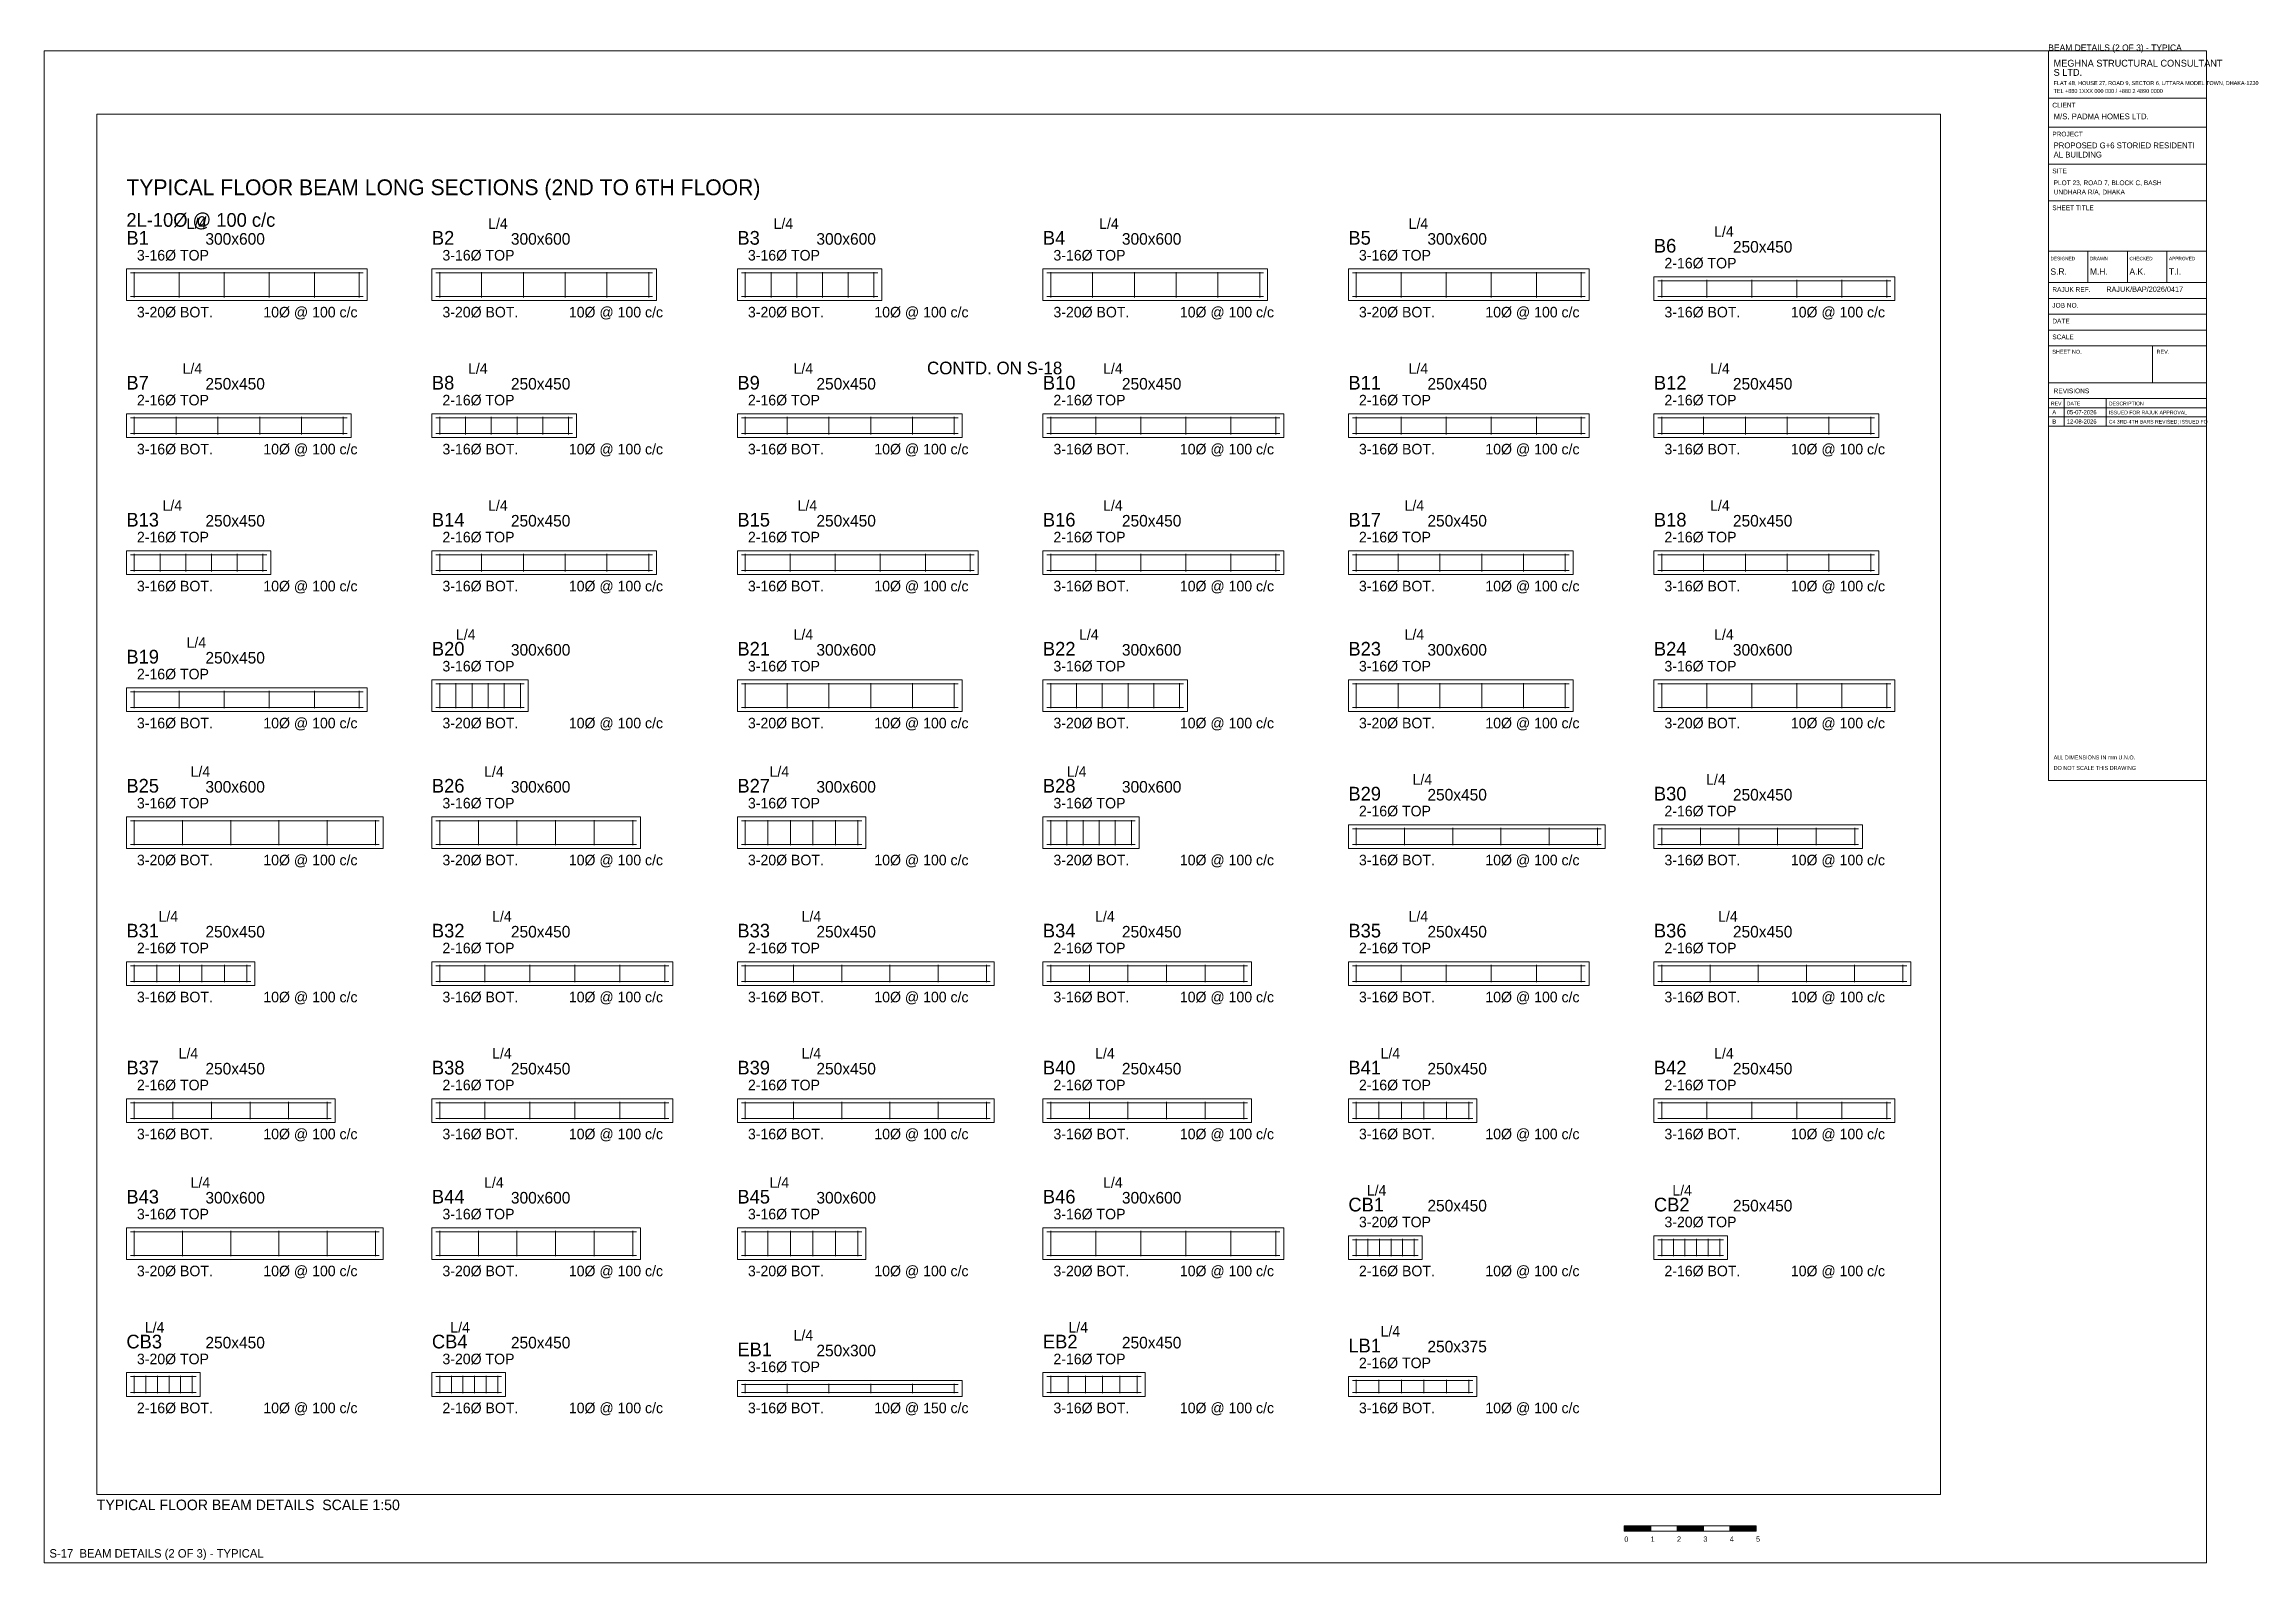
# Paper-space layout 'S-17 BEAM DETAILS (2 OF 3) - TYPICAL' of a CAD drawing. Extents: x 10 to 848, y 10 to 587.
# The model-space entities are those that its viewports show. They can reach past a viewport. Long polylines and large blocks are cut down to what shows.
import ezdxf

# ---------------------------------------------------------------- set-up
doc = ezdxf.new("R2010")
doc.units = 0
for name, color, linetype, lineweight, plot in [('Beam Line', 4, 'Continuous', 0, False), ('Rod-1', 6, 'Continuous', 0, False), ('Rod-2', 2, 'Continuous', 0, False), ('Rod-Stirrup', 3, 'Continuous', 0, False), ('Sheet', 7, 'Continuous', 0, False), ('Text-1', 7, 'Continuous', 0, False), ('Text-2', 7, 'Continuous', 0, False), ('TITLE', 7, 'Continuous', 0, False)]:
    doc.layers.add(name, color=color, linetype=linetype, lineweight=lineweight, plot=plot)

# ---------------------------------------------------------------- blocks, each defined once
blk = doc.blocks.new('TITLE_BLOCK')
at = {"layer": 'TITLE'}
for p, q in [((0, -18), (60, -18)), ((0, -29), (60, -29)), ((0, -43), (60, -43)), ((0, -57), (60, -57)), ((0, -76), (60, -76)), ((0, -76), (0, -88)), ((15, -76), (15, -88)), ((30, -76), (30, -88)), ((45, -76), (45, -88)), ((0, -88), (60, -88)), ((0, -94), (60, -94)), ((0, -100), (60, -100)), ((0, -106), (60, -106)), ((0, -112), (60, -112)), ((39.6, -112), (39.6, -126)), ((0, -126), (60, -126)), ((0, -132), (60, -132)), ((0, -132), (60, -132)), ((6, -132), (6, -142.5)), ((22, -132), (22, -142.5)), ((0, -135.5), (60, -135.5)), ((0, -139), (60, -139)), ((0, -142.5), (60, -142.5))]:
    blk.add_line(p, q, dxfattribs=at)
blk.add_lwpolyline([(0, -277), (60, -277), (60, 0), (0, 0)], close=True, dxfattribs=at)
at = {"layer": 'Text-1'}
for tag, height in [('JOBNO', 2), ('SCALE', 2), ('SHEETTITLE', 2.4), ('SHEETTITLE2', 2.4), ('DATE', 2), ('SHEETNO', 4.5), ('REV', 4.5)]:
    blk.add_attdef(tag, (0, 0), '', height=height, dxfattribs=at)
at = {"layer": 'TITLE'}
for s, height, p in [('S LTD.', 2.6, (2, -9.5)), ('MEGHNA STRUCTURAL CONSULTANT', 2.6, (2, -6)), ('TEL +880 1XXX 000 000 / +880 2 4890 0000', 1.5, (2, -16)), ('FLAT 4B, HOUSE 27, ROAD 9, SECTOR 6, UTTARA MODEL TOWN, DHAKA-1230', 1.5, (2, -13)), ('CLIENT', 1.8, (1.5, -21.5)), ('M/S. PADMA HOMES LTD.', 2.2, (2, -26)), ('PROJECT', 1.8, (1.5, -32.5)), ('AL BUILDING', 2.2, (2, -40.5)), ('PROPOSED G+6 STORIED RESIDENTI', 2.2, (2, -37)), ('SITE', 1.8, (1.5, -46.5)), ('PLOT 23, ROAD 7, BLOCK C, BASH', 1.8, (2, -51)), ('SHEET TITLE', 1.8, (1.5, -60.5)), ('UNDHARA R/A, DHAKA', 1.8, (2, -54.5)), ('DESIGNED', 1.3, (0.8, -79.5)), ('S.R.', 2.4, (0.8, -85)), ('DRAWN', 1.3, (15.8, -79.5)), ('M.H.', 2.4, (15.8, -85)), ('A.K.', 2.4, (30.8, -85)), ('CHECKED', 1.3, (30.8, -79.5)), ('APPROVED', 1.3, (45.8, -79.5)), ('T.I.', 2.4, (45.8, -85)), ('RAJUK REF.', 1.8, (1.5, -91.5)), ('RAJUK/BAP/2026/0417', 2, (22, -91.5)), ('JOB NO.', 1.8, (1.5, -97.5)), ('SCALE', 1.8, (1.5, -109.5)), ('DATE', 1.8, (1.5, -103.5)), ('SHEET NO.', 1.5, (1.5, -115)), ('REV.', 1.5, (41.1, -115)), ('REV', 1.4, (1, -134.6)), ('REVISIONS', 1.8, (2, -130)), ('DATE', 1.4, (7, -134.6)), ('DESCRIPTION', 1.4, (23, -134.6)), ('ALL DIMENSIONS IN mm U.N.O.', 1.5, (2, -269)), ('DO NOT SCALE THIS DRAWING', 1.5, (2, -273))]:
    blk.add_text(s, height=height, dxfattribs=at).set_placement(p)
blk = doc.blocks.new('SCALE_BAR')
at = {"layer": 'Sheet'}
h = blk.add_hatch(color=256, dxfattribs=at)
h.dxf.hatch_style = 1
h.paths.add_polyline_path([(0, 0), (10, 0), (10, 2), (0, 2)])
h = blk.add_hatch(color=256, dxfattribs=at)
h.dxf.hatch_style = 1
h.paths.add_polyline_path([(20, 0), (30, 0), (30, 2), (20, 2)])
h = blk.add_hatch(color=256, dxfattribs=at)
h.dxf.hatch_style = 1
h.paths.add_polyline_path([(40, 0), (50, 0), (50, 2), (40, 2)])
for points in [[(0, 0), (10, 0), (10, 2), (0, 2)], [(10, 0), (20, 0), (20, 2), (10, 2)], [(20, 0), (30, 0), (30, 2), (20, 2)], [(30, 0), (40, 0), (40, 2), (30, 2)], [(40, 0), (50, 0), (50, 2), (40, 2)]]:
    blk.add_lwpolyline(points, close=True, dxfattribs=at)
for s, p in [('0', (0, -4)), ('1', (10, -4)), ('2', (20, -4)), ('3', (30, -4)), ('4', (40, -4)), ('5', (50, -4))]:
    blk.add_text(s, height=2, dxfattribs=at).set_placement(p)
at = {"layer": 'Text-1'}
blk.add_attdef('UNIT', (0, 0), '', height=2, dxfattribs=at)

msp = doc.modelspace()

# ---------------------------------------------------------------- linework, layer by layer
at = {"layer": 'Beam Line'}
for points in [[(600000, -800000), (604572, -800000), (604572, -799400), (600000, -799400)], [(605800, -800000), (610067, -800000), (610067, -799400), (605800, -799400)], [(611600, -800000), (614343, -800000), (614343, -799400), (611600, -799400)], [(617400, -800000), (621667, -800000), (621667, -799400), (617400, -799400)], [(623200, -800000), (627772, -800000), (627772, -799400), (623200, -799400)], [(629000, -800000), (633572, -800000), (633572, -799550), (629000, -799550)], [(600000, -802600), (604267, -802600), (604267, -802150), (600000, -802150)], [(605800, -802600), (608543, -802600), (608543, -802150), (605800, -802150)], [(611600, -802600), (615867, -802600), (615867, -802150), (611600, -802150)], [(617400, -802600), (621972, -802600), (621972, -802150), (617400, -802150)], [(623200, -802600), (627772, -802600), (627772, -802150), (623200, -802150)], [(629000, -802600), (633267, -802600), (633267, -802150), (629000, -802150)], [(600000, -805200), (602743, -805200), (602743, -804750), (600000, -804750)], [(605800, -805200), (610067, -805200), (610067, -804750), (605800, -804750)], [(611600, -805200), (616172, -805200), (616172, -804750), (611600, -804750)], [(617400, -805200), (621972, -805200), (621972, -804750), (617400, -804750)], [(623200, -805200), (627467, -805200), (627467, -804750), (623200, -804750)], [(629000, -805200), (633267, -805200), (633267, -804750), (629000, -804750)], [(605800, -807800), (607629, -807800), (607629, -807200), (605800, -807200)], [(611600, -807800), (615867, -807800), (615867, -807200), (611600, -807200)], [(617400, -807800), (620143, -807800), (620143, -807200), (617400, -807200)], [(623200, -807800), (627467, -807800), (627467, -807200), (623200, -807200)], [(629000, -807800), (633572, -807800), (633572, -807200), (629000, -807200)], [(600000, -807800), (604572, -807800), (604572, -807350), (600000, -807350)], [(600000, -810400), (604877, -810400), (604877, -809800), (600000, -809800)], [(605800, -810400), (609762, -810400), (609762, -809800), (605800, -809800)], [(611600, -810400), (614038, -810400), (614038, -809800), (611600, -809800)], [(617400, -810400), (619229, -810400), (619229, -809800), (617400, -809800)], [(623200, -810400), (628077, -810400), (628077, -809950), (623200, -809950)], [(629000, -810400), (632962, -810400), (632962, -809950), (629000, -809950)], [(600000, -813000), (602438, -813000), (602438, -812550), (600000, -812550)], [(605800, -813000), (610372, -813000), (610372, -812550), (605800, -812550)], [(611600, -813000), (616477, -813000), (616477, -812550), (611600, -812550)], [(617400, -813000), (621362, -813000), (621362, -812550), (617400, -812550)], [(623200, -813000), (627772, -813000), (627772, -812550), (623200, -812550)], [(629000, -813000), (633877, -813000), (633877, -812550), (629000, -812550)], [(600000, -815600), (603962, -815600), (603962, -815150), (600000, -815150)], [(605800, -815600), (610372, -815600), (610372, -815150), (605800, -815150)], [(611600, -815600), (616477, -815600), (616477, -815150), (611600, -815150)], [(617400, -815600), (621362, -815600), (621362, -815150), (617400, -815150)], [(623200, -815600), (625638, -815600), (625638, -815150), (623200, -815150)], [(629000, -815600), (633572, -815600), (633572, -815150), (629000, -815150)], [(600000, -818200), (604877, -818200), (604877, -817600), (600000, -817600)], [(605800, -818200), (609762, -818200), (609762, -817600), (605800, -817600)], [(611600, -818200), (614038, -818200), (614038, -817600), (611600, -817600)], [(617400, -818200), (621972, -818200), (621972, -817600), (617400, -817600)], [(623200, -818200), (624599, -818200), (624599, -817750), (623200, -817750)], [(629000, -818200), (630399, -818200), (630399, -817750), (629000, -817750)], [(600000, -820800), (601399, -820800), (601399, -820350), (600000, -820350)], [(605800, -820800), (607199, -820800), (607199, -820350), (605800, -820350)], [(611600, -820800), (615867, -820800), (615867, -820500), (611600, -820500)], [(617400, -820800), (619340, -820800), (619340, -820350), (617400, -820350)], [(623200, -820800), (625638, -820800), (625638, -820425), (623200, -820425)]]:
    msp.add_lwpolyline(points, close=True, dxfattribs=at)
at = {"layer": 'Rod-1'}
for p, q in [((600076, -799476), (604496, -799476)), ((605876, -799476), (609991, -799476)), ((611676, -799476), (614267, -799476)), ((617476, -799476), (621591, -799476)), ((623276, -799476), (627696, -799476)), ((629076, -799626), (633496, -799626)), ((600076, -802226), (604191, -802226)), ((605876, -802226), (608467, -802226)), ((611676, -802226), (615791, -802226)), ((617476, -802226), (621896, -802226)), ((623276, -802226), (627696, -802226)), ((629076, -802226), (633191, -802226)), ((600076, -804826), (602667, -804826)), ((605876, -804826), (609991, -804826)), ((611676, -804826), (616096, -804826)), ((617476, -804826), (621896, -804826)), ((623276, -804826), (627391, -804826)), ((629076, -804826), (633191, -804826)), ((600076, -807426), (604496, -807426)), ((605876, -807276), (607553, -807276)), ((611676, -807276), (615791, -807276)), ((617476, -807276), (620067, -807276)), ((623276, -807276), (627391, -807276)), ((629076, -807276), (633496, -807276)), ((600076, -809876), (604801, -809876)), ((605876, -809876), (609686, -809876)), ((611676, -809876), (613962, -809876)), ((617476, -809876), (619153, -809876)), ((623276, -810026), (628001, -810026)), ((629076, -810026), (632886, -810026)), ((600076, -812626), (602362, -812626)), ((605876, -812626), (610296, -812626)), ((611676, -812626), (616401, -812626)), ((617476, -812626), (621286, -812626)), ((623276, -812626), (627696, -812626)), ((629076, -812626), (633801, -812626)), ((600076, -815226), (603886, -815226)), ((605876, -815226), (610296, -815226)), ((611676, -815226), (616401, -815226)), ((617476, -815226), (621286, -815226)), ((623276, -815226), (625562, -815226)), ((629076, -815226), (633496, -815226)), ((600076, -817676), (604801, -817676)), ((605876, -817676), (609686, -817676)), ((611676, -817676), (613962, -817676)), ((617476, -817676), (621896, -817676)), ((623276, -817826), (624523, -817826)), ((629076, -817826), (630323, -817826)), ((600076, -820426), (601323, -820426)), ((605876, -820426), (607123, -820426)), ((611676, -820576), (615791, -820576)), ((617476, -820426), (619264, -820426)), ((623276, -820501), (625562, -820501))]:
    msp.add_line(p, q, dxfattribs=at)
at = {"layer": 'Rod-2'}
for p, q in [((600076, -799924), (604496, -799924)), ((605876, -799924), (609991, -799924)), ((611676, -799924), (614267, -799924)), ((617476, -799924), (621591, -799924)), ((623276, -799924), (627696, -799924)), ((629076, -799924), (633496, -799924)), ((600076, -802524), (604191, -802524)), ((605876, -802524), (608467, -802524)), ((611676, -802524), (615791, -802524)), ((617476, -802524), (621896, -802524)), ((623276, -802524), (627696, -802524)), ((629076, -802524), (633191, -802524)), ((600076, -805124), (602667, -805124)), ((605876, -805124), (609991, -805124)), ((611676, -805124), (616096, -805124)), ((617476, -805124), (621896, -805124)), ((623276, -805124), (627391, -805124)), ((629076, -805124), (633191, -805124)), ((600076, -807724), (604496, -807724)), ((605876, -807724), (607553, -807724)), ((611676, -807724), (615791, -807724)), ((617476, -807724), (620067, -807724)), ((623276, -807724), (627391, -807724)), ((629076, -807724), (633496, -807724)), ((600076, -810324), (604801, -810324)), ((605876, -810324), (609686, -810324)), ((611676, -810324), (613962, -810324)), ((617476, -810324), (619153, -810324)), ((623276, -810324), (628001, -810324)), ((629076, -810324), (632886, -810324)), ((600076, -812924), (602362, -812924)), ((605876, -812924), (610296, -812924)), ((611676, -812924), (616401, -812924)), ((617476, -812924), (621286, -812924)), ((623276, -812924), (627696, -812924)), ((629076, -812924), (633801, -812924)), ((600076, -815524), (603886, -815524)), ((605876, -815524), (610296, -815524)), ((611676, -815524), (616401, -815524)), ((617476, -815524), (621286, -815524)), ((623276, -815524), (625562, -815524)), ((629076, -815524), (633496, -815524)), ((600076, -818124), (604801, -818124)), ((605876, -818124), (609686, -818124)), ((611676, -818124), (613962, -818124)), ((617476, -818124), (621896, -818124)), ((623276, -818124), (624523, -818124)), ((629076, -818124), (630323, -818124)), ((600076, -820724), (601323, -820724)), ((605876, -820724), (607123, -820724)), ((611676, -820724), (615791, -820724)), ((617476, -820724), (619264, -820724)), ((623276, -820724), (625562, -820724))]:
    msp.add_line(p, q, dxfattribs=at)
at = {"layer": 'Rod-Stirrup'}
for p, q in [((600150, -799940), (600150, -799460)), ((601004, -799940), (601004, -799460)), ((601859, -799940), (601859, -799460)), ((602713, -799940), (602713, -799460)), ((603568, -799940), (603568, -799460)), ((604422, -799940), (604422, -799460)), ((605950, -799940), (605950, -799460)), ((606743, -799940), (606743, -799460)), ((607537, -799940), (607537, -799460)), ((608330, -799940), (608330, -799460)), ((609124, -799940), (609124, -799460)), ((609917, -799940), (609917, -799460)), ((611750, -799940), (611750, -799460)), ((612239, -799940), (612239, -799460)), ((612727, -799940), (612727, -799460)), ((613216, -799940), (613216, -799460)), ((613705, -799940), (613705, -799460)), ((614193, -799940), (614193, -799460)), ((617550, -799940), (617550, -799460)), ((618343, -799940), (618343, -799460)), ((619137, -799940), (619137, -799460)), ((619930, -799940), (619930, -799460)), ((620724, -799940), (620724, -799460)), ((621517, -799940), (621517, -799460)), ((623350, -799940), (623350, -799460)), ((624204, -799940), (624204, -799460)), ((625059, -799940), (625059, -799460)), ((625913, -799940), (625913, -799460)), ((626768, -799940), (626768, -799460)), ((627622, -799940), (627622, -799460)), ((629150, -799940), (629150, -799610)), ((630004, -799940), (630004, -799610)), ((630859, -799940), (630859, -799610)), ((631713, -799940), (631713, -799610)), ((632568, -799940), (632568, -799610)), ((633422, -799940), (633422, -799610)), ((600150, -802540), (600150, -802210)), ((600943, -802540), (600943, -802210)), ((601737, -802540), (601737, -802210)), ((602530, -802540), (602530, -802210)), ((603324, -802540), (603324, -802210)), ((604117, -802540), (604117, -802210)), ((605950, -802540), (605950, -802210)), ((606439, -802540), (606439, -802210)), ((606927, -802540), (606927, -802210)), ((607416, -802540), (607416, -802210)), ((607905, -802540), (607905, -802210)), ((608393, -802540), (608393, -802210)), ((611750, -802540), (611750, -802210)), ((612543, -802540), (612543, -802210)), ((613337, -802540), (613337, -802210)), ((614130, -802540), (614130, -802210)), ((614924, -802540), (614924, -802210)), ((615717, -802540), (615717, -802210)), ((617550, -802540), (617550, -802210)), ((618404, -802540), (618404, -802210)), ((619259, -802540), (619259, -802210)), ((620113, -802540), (620113, -802210)), ((620968, -802540), (620968, -802210)), ((621822, -802540), (621822, -802210)), ((623350, -802540), (623350, -802210)), ((624204, -802540), (624204, -802210)), ((625059, -802540), (625059, -802210)), ((625913, -802540), (625913, -802210)), ((626768, -802540), (626768, -802210)), ((627622, -802540), (627622, -802210)), ((629150, -802540), (629150, -802210)), ((629943, -802540), (629943, -802210)), ((630737, -802540), (630737, -802210)), ((631530, -802540), (631530, -802210)), ((632324, -802540), (632324, -802210)), ((633117, -802540), (633117, -802210)), ((600150, -805140), (600150, -804810)), ((600639, -805140), (600639, -804810)), ((601127, -805140), (601127, -804810)), ((601616, -805140), (601616, -804810)), ((602105, -805140), (602105, -804810)), ((602593, -805140), (602593, -804810)), ((605950, -805140), (605950, -804810)), ((606743, -805140), (606743, -804810)), ((607537, -805140), (607537, -804810)), ((608330, -805140), (608330, -804810)), ((609124, -805140), (609124, -804810)), ((609917, -805140), (609917, -804810)), ((611750, -805140), (611750, -804810)), ((612604, -805140), (612604, -804810)), ((613459, -805140), (613459, -804810)), ((614313, -805140), (614313, -804810)), ((615168, -805140), (615168, -804810)), ((616022, -805140), (616022, -804810)), ((617550, -805140), (617550, -804810)), ((618404, -805140), (618404, -804810)), ((619259, -805140), (619259, -804810)), ((620113, -805140), (620113, -804810)), ((620968, -805140), (620968, -804810)), ((621822, -805140), (621822, -804810)), ((623350, -805140), (623350, -804810)), ((624143, -805140), (624143, -804810)), ((624937, -805140), (624937, -804810)), ((625730, -805140), (625730, -804810)), ((626524, -805140), (626524, -804810)), ((627317, -805140), (627317, -804810)), ((629150, -805140), (629150, -804810)), ((629943, -805140), (629943, -804810)), ((630737, -805140), (630737, -804810)), ((631530, -805140), (631530, -804810)), ((632324, -805140), (632324, -804810)), ((633117, -805140), (633117, -804810)), ((600150, -807740), (600150, -807410)), ((601004, -807740), (601004, -807410)), ((601859, -807740), (601859, -807410)), ((602713, -807740), (602713, -807410)), ((603568, -807740), (603568, -807410)), ((604422, -807740), (604422, -807410)), ((605950, -807740), (605950, -807260)), ((606256, -807740), (606256, -807260)), ((606562, -807740), (606562, -807260)), ((606867, -807740), (606867, -807260)), ((607173, -807740), (607173, -807260)), ((607479, -807740), (607479, -807260)), ((611750, -807740), (611750, -807260)), ((612543, -807740), (612543, -807260)), ((613337, -807740), (613337, -807260)), ((614130, -807740), (614130, -807260)), ((614924, -807740), (614924, -807260)), ((615717, -807740), (615717, -807260)), ((617550, -807740), (617550, -807260)), ((618039, -807740), (618039, -807260)), ((618527, -807740), (618527, -807260)), ((619016, -807740), (619016, -807260)), ((619505, -807740), (619505, -807260)), ((619993, -807740), (619993, -807260)), ((623350, -807740), (623350, -807260)), ((624143, -807740), (624143, -807260)), ((624937, -807740), (624937, -807260)), ((625730, -807740), (625730, -807260)), ((626524, -807740), (626524, -807260)), ((627317, -807740), (627317, -807260)), ((629150, -807740), (629150, -807260)), ((630004, -807740), (630004, -807260)), ((630859, -807740), (630859, -807260)), ((631713, -807740), (631713, -807260)), ((632568, -807740), (632568, -807260)), ((633422, -807740), (633422, -807260)), ((600150, -810340), (600150, -809860)), ((601065, -810340), (601065, -809860)), ((601981, -810340), (601981, -809860)), ((602896, -810340), (602896, -809860)), ((603811, -810340), (603811, -809860)), ((604727, -810340), (604727, -809860)), ((605950, -810340), (605950, -809860)), ((606682, -810340), (606682, -809860)), ((607415, -810340), (607415, -809860)), ((608147, -810340), (608147, -809860)), ((608880, -810340), (608880, -809860)), ((609612, -810340), (609612, -809860)), ((611750, -810340), (611750, -809860)), ((612178, -810340), (612178, -809860)), ((612605, -810340), (612605, -809860)), ((613033, -810340), (613033, -809860)), ((613461, -810340), (613461, -809860)), ((613888, -810340), (613888, -809860)), ((617550, -810340), (617550, -809860)), ((617856, -810340), (617856, -809860)), ((618162, -810340), (618162, -809860)), ((618467, -810340), (618467, -809860)), ((618773, -810340), (618773, -809860)), ((619079, -810340), (619079, -809860)), ((623350, -810340), (623350, -810010)), ((624265, -810340), (624265, -810010)), ((625181, -810340), (625181, -810010)), ((626096, -810340), (626096, -810010)), ((627011, -810340), (627011, -810010)), ((627927, -810340), (627927, -810010)), ((629150, -810340), (629150, -810010)), ((629882, -810340), (629882, -810010)), ((630615, -810340), (630615, -810010)), ((631347, -810340), (631347, -810010)), ((632080, -810340), (632080, -810010)), ((632812, -810340), (632812, -810010)), ((600150, -812940), (600150, -812610)), ((600578, -812940), (600578, -812610)), ((601005, -812940), (601005, -812610)), ((601433, -812940), (601433, -812610)), ((601861, -812940), (601861, -812610)), ((602288, -812940), (602288, -812610)), ((605950, -812940), (605950, -812610)), ((606804, -812940), (606804, -812610)), ((607659, -812940), (607659, -812610)), ((608513, -812940), (608513, -812610)), ((609368, -812940), (609368, -812610)), ((610222, -812940), (610222, -812610)), ((611750, -812940), (611750, -812610)), ((612665, -812940), (612665, -812610)), ((613581, -812940), (613581, -812610)), ((614496, -812940), (614496, -812610)), ((615411, -812940), (615411, -812610)), ((616327, -812940), (616327, -812610)), ((617550, -812940), (617550, -812610)), ((618282, -812940), (618282, -812610)), ((619015, -812940), (619015, -812610)), ((619747, -812940), (619747, -812610)), ((620480, -812940), (620480, -812610)), ((621212, -812940), (621212, -812610)), ((623350, -812940), (623350, -812610)), ((624204, -812940), (624204, -812610)), ((625059, -812940), (625059, -812610)), ((625913, -812940), (625913, -812610)), ((626768, -812940), (626768, -812610)), ((627622, -812940), (627622, -812610)), ((629150, -812940), (629150, -812610)), ((630065, -812940), (630065, -812610)), ((630981, -812940), (630981, -812610)), ((631896, -812940), (631896, -812610)), ((632811, -812940), (632811, -812610)), ((633727, -812940), (633727, -812610)), ((600150, -815540), (600150, -815210)), ((600882, -815540), (600882, -815210)), ((601615, -815540), (601615, -815210)), ((602347, -815540), (602347, -815210)), ((603080, -815540), (603080, -815210)), ((603812, -815540), (603812, -815210)), ((605950, -815540), (605950, -815210)), ((606804, -815540), (606804, -815210)), ((607659, -815540), (607659, -815210)), ((608513, -815540), (608513, -815210)), ((609368, -815540), (609368, -815210)), ((610222, -815540), (610222, -815210)), ((611750, -815540), (611750, -815210)), ((612665, -815540), (612665, -815210)), ((613581, -815540), (613581, -815210)), ((614496, -815540), (614496, -815210)), ((615411, -815540), (615411, -815210)), ((616327, -815540), (616327, -815210)), ((617550, -815540), (617550, -815210)), ((618282, -815540), (618282, -815210)), ((619015, -815540), (619015, -815210)), ((619747, -815540), (619747, -815210)), ((620480, -815540), (620480, -815210)), ((621212, -815540), (621212, -815210)), ((623350, -815540), (623350, -815210)), ((623778, -815540), (623778, -815210)), ((624205, -815540), (624205, -815210)), ((624633, -815540), (624633, -815210)), ((625061, -815540), (625061, -815210)), ((625488, -815540), (625488, -815210)), ((629150, -815540), (629150, -815210)), ((630004, -815540), (630004, -815210)), ((630859, -815540), (630859, -815210)), ((631713, -815540), (631713, -815210)), ((632568, -815540), (632568, -815210)), ((633422, -815540), (633422, -815210)), ((600150, -818140), (600150, -817660)), ((601065, -818140), (601065, -817660)), ((601981, -818140), (601981, -817660)), ((602896, -818140), (602896, -817660)), ((603811, -818140), (603811, -817660)), ((604727, -818140), (604727, -817660)), ((605950, -818140), (605950, -817660)), ((606682, -818140), (606682, -817660)), ((607415, -818140), (607415, -817660)), ((608147, -818140), (608147, -817660)), ((608880, -818140), (608880, -817660)), ((609612, -818140), (609612, -817660)), ((611750, -818140), (611750, -817660)), ((612178, -818140), (612178, -817660)), ((612605, -818140), (612605, -817660)), ((613033, -818140), (613033, -817660)), ((613461, -818140), (613461, -817660)), ((613888, -818140), (613888, -817660)), ((617550, -818140), (617550, -817660)), ((618404, -818140), (618404, -817660)), ((619259, -818140), (619259, -817660)), ((620113, -818140), (620113, -817660)), ((620968, -818140), (620968, -817660)), ((621822, -818140), (621822, -817660)), ((623350, -818140), (623350, -817810)), ((623570, -818140), (623570, -817810)), ((623790, -818140), (623790, -817810)), ((624009, -818140), (624009, -817810)), ((624229, -818140), (624229, -817810)), ((624449, -818140), (624449, -817810)), ((629150, -818140), (629150, -817810)), ((629370, -818140), (629370, -817810)), ((629590, -818140), (629590, -817810)), ((629809, -818140), (629809, -817810)), ((630029, -818140), (630029, -817810)), ((630249, -818140), (630249, -817810)), ((600150, -820740), (600150, -820410)), ((600370, -820740), (600370, -820410)), ((600590, -820740), (600590, -820410)), ((600809, -820740), (600809, -820410)), ((601029, -820740), (601029, -820410)), ((601249, -820740), (601249, -820410)), ((605950, -820740), (605950, -820410)), ((606170, -820740), (606170, -820410)), ((606390, -820740), (606390, -820410)), ((606609, -820740), (606609, -820410)), ((606829, -820740), (606829, -820410)), ((607049, -820740), (607049, -820410)), ((611750, -820740), (611750, -820560)), ((612543, -820740), (612543, -820560)), ((613337, -820740), (613337, -820560)), ((614130, -820740), (614130, -820560)), ((614924, -820740), (614924, -820560)), ((615717, -820740), (615717, -820560)), ((617550, -820740), (617550, -820410)), ((617878, -820740), (617878, -820410)), ((618206, -820740), (618206, -820410)), ((618534, -820740), (618534, -820410)), ((618862, -820740), (618862, -820410)), ((619190, -820740), (619190, -820410)), ((623350, -820740), (623350, -820485)), ((623778, -820740), (623778, -820485)), ((624205, -820740), (624205, -820485)), ((624633, -820740), (624633, -820485)), ((625061, -820740), (625061, -820485)), ((625488, -820740), (625488, -820485))]:
    msp.add_line(p, q, dxfattribs=at)

# ---------------------------------------------------------------- texts
at = {"layer": 'Sheet'}
msp.add_text('TYPICAL FLOOR BEAM LONG SECTIONS (2ND TO 6TH FLOOR)', height=300, dxfattribs=at).set_placement((600000, -798000))
at = {"layer": 'Text-1'}
for s, height, p in [('B1', 260, (600000, -798940)), ('300x600', 220, (601500, -798940)), ('B2', 260, (605800, -798940)), ('300x600', 220, (607300, -798940)), ('B3', 260, (611600, -798940)), ('300x600', 220, (613100, -798940)), ('B4', 260, (617400, -798940)), ('300x600', 220, (618900, -798940)), ('B5', 260, (623200, -798940)), ('300x600', 220, (624700, -798940)), ('B6', 260, (629000, -799090)), ('250x450', 220, (630500, -799090)), ('B7', 260, (600000, -801690)), ('250x450', 220, (601500, -801690)), ('B8', 260, (605800, -801690)), ('250x450', 220, (607300, -801690)), ('B9', 260, (611600, -801690)), ('250x450', 220, (613100, -801690)), ('B10', 260, (617400, -801690)), ('250x450', 220, (618900, -801690)), ('B11', 260, (623200, -801690)), ('250x450', 220, (624700, -801690)), ('B12', 260, (629000, -801690)), ('250x450', 220, (630500, -801690)), ('B13', 260, (600000, -804290)), ('250x450', 220, (601500, -804290)), ('B14', 260, (605800, -804290)), ('250x450', 220, (607300, -804290)), ('B15', 260, (611600, -804290)), ('250x450', 220, (613100, -804290)), ('B16', 260, (617400, -804290)), ('250x450', 220, (618900, -804290)), ('B17', 260, (623200, -804290)), ('250x450', 220, (624700, -804290)), ('B18', 260, (629000, -804290)), ('250x450', 220, (630500, -804290)), ('B19', 260, (600000, -806890)), ('250x450', 220, (601500, -806890)), ('B20', 260, (605800, -806740)), ('300x600', 220, (607300, -806740)), ('B21', 260, (611600, -806740)), ('300x600', 220, (613100, -806740)), ('B22', 260, (617400, -806740)), ('300x600', 220, (618900, -806740)), ('B23', 260, (623200, -806740)), ('300x600', 220, (624700, -806740)), ('B24', 260, (629000, -806740)), ('300x600', 220, (630500, -806740)), ('B25', 260, (600000, -809340)), ('300x600', 220, (601500, -809340)), ('B26', 260, (605800, -809340)), ('300x600', 220, (607300, -809340)), ('B27', 260, (611600, -809340)), ('300x600', 220, (613100, -809340)), ('B28', 260, (617400, -809340)), ('300x600', 220, (618900, -809340)), ('B29', 260, (623200, -809490)), ('250x450', 220, (624700, -809490)), ('B30', 260, (629000, -809490)), ('250x450', 220, (630500, -809490)), ('B31', 260, (600000, -812090)), ('B32', 260, (605800, -812090)), ('B33', 260, (611600, -812090)), ('B34', 260, (617400, -812090)), ('B35', 260, (623200, -812090)), ('B36', 260, (629000, -812090)), ('250x450', 220, (601500, -812090)), ('250x450', 220, (607300, -812090)), ('250x450', 220, (613100, -812090)), ('250x450', 220, (618900, -812090)), ('250x450', 220, (624700, -812090)), ('250x450', 220, (630500, -812090)), ('B37', 260, (600000, -814690)), ('250x450', 220, (601500, -814690)), ('B38', 260, (605800, -814690)), ('250x450', 220, (607300, -814690)), ('B39', 260, (611600, -814690)), ('250x450', 220, (613100, -814690)), ('B40', 260, (617400, -814690)), ('250x450', 220, (618900, -814690)), ('B41', 260, (623200, -814690)), ('250x450', 220, (624700, -814690)), ('B42', 260, (629000, -814690)), ('250x450', 220, (630500, -814690)), ('B43', 260, (600000, -817140)), ('B44', 260, (605800, -817140)), ('B45', 260, (611600, -817140)), ('B46', 260, (617400, -817140)), ('300x600', 220, (601500, -817140)), ('300x600', 220, (607300, -817140)), ('300x600', 220, (613100, -817140)), ('300x600', 220, (618900, -817140)), ('CB1', 260, (623200, -817290)), ('250x450', 220, (624700, -817290)), ('CB2', 260, (629000, -817290)), ('250x450', 220, (630500, -817290)), ('CB3', 260, (600000, -819890)), ('250x450', 220, (601500, -819890)), ('CB4', 260, (605800, -819890)), ('250x450', 220, (607300, -819890)), ('EB1', 260, (611600, -820040)), ('250x300', 220, (613100, -820040)), ('EB2', 260, (617400, -819890)), ('250x450', 220, (618900, -819890)), ('LB1', 260, (623200, -819965)), ('250x375', 220, (624700, -819965))]:
    msp.add_text(s, height=height, dxfattribs=at).set_placement(p)
at = {"layer": 'Text-2'}
for s, height, p in [('2L-10%%c @ 100 c/c', 260, (600000, -798600)), ('L/4', 200, (601143, -798640)), ('L/4', 200, (606867, -798640)), ('L/4', 200, (612286, -798640)), ('L/4', 200, (618467, -798640)), ('L/4', 200, (624343, -798640)), ('L/4', 200, (630143, -798790)), ('3-16%%C TOP', 200, (600200, -799240)), ('3-16%%C TOP', 200, (606000, -799240)), ('3-16%%C TOP', 200, (611800, -799240)), ('3-16%%C TOP', 200, (617600, -799240)), ('3-16%%C TOP', 200, (623400, -799240)), ('2-16%%C TOP', 200, (629200, -799390)), ('3-20%%C BOT.', 200, (600200, -800320)), ('10%%C @ 100 c/c', 200, (602600, -800320)), ('3-20%%C BOT.', 200, (606000, -800320)), ('10%%C @ 100 c/c', 200, (608400, -800320)), ('3-20%%C BOT.', 200, (611800, -800320)), ('10%%C @ 100 c/c', 200, (614200, -800320)), ('3-20%%C BOT.', 200, (617600, -800320)), ('10%%C @ 100 c/c', 200, (620000, -800320)), ('3-20%%C BOT.', 200, (623400, -800320)), ('10%%C @ 100 c/c', 200, (625800, -800320)), ('3-16%%C BOT.', 200, (629200, -800320)), ('10%%C @ 100 c/c', 200, (631600, -800320)), ('L/4', 200, (601067, -801390)), ('L/4', 200, (606486, -801390)), ('L/4', 200, (612667, -801390)), ('CONTD. ON S-18', 240, (615200, -801400)), ('L/4', 200, (618543, -801390)), ('L/4', 200, (624343, -801390)), ('L/4', 200, (630067, -801390)), ('2-16%%C TOP', 200, (600200, -801990)), ('2-16%%C TOP', 200, (606000, -801990)), ('2-16%%C TOP', 200, (611800, -801990)), ('2-16%%C TOP', 200, (617600, -801990)), ('2-16%%C TOP', 200, (623400, -801990)), ('2-16%%C TOP', 200, (629200, -801990)), ('3-16%%C BOT.', 200, (600200, -802920)), ('10%%C @ 100 c/c', 200, (602600, -802920)), ('3-16%%C BOT.', 200, (606000, -802920)), ('10%%C @ 100 c/c', 200, (608400, -802920)), ('3-16%%C BOT.', 200, (611800, -802920)), ('10%%C @ 100 c/c', 200, (614200, -802920)), ('3-16%%C BOT.', 200, (617600, -802920)), ('10%%C @ 100 c/c', 200, (620000, -802920)), ('3-16%%C BOT.', 200, (623400, -802920)), ('10%%C @ 100 c/c', 200, (625800, -802920)), ('3-16%%C BOT.', 200, (629200, -802920)), ('10%%C @ 100 c/c', 200, (631600, -802920)), ('L/4', 200, (600686, -803990)), ('L/4', 200, (606867, -803990)), ('L/4', 200, (612743, -803990)), ('L/4', 200, (618543, -803990)), ('L/4', 200, (624267, -803990)), ('L/4', 200, (630067, -803990)), ('2-16%%C TOP', 200, (600200, -804590)), ('2-16%%C TOP', 200, (606000, -804590)), ('2-16%%C TOP', 200, (611800, -804590)), ('2-16%%C TOP', 200, (617600, -804590)), ('2-16%%C TOP', 200, (623400, -804590)), ('2-16%%C TOP', 200, (629200, -804590)), ('3-16%%C BOT.', 200, (600200, -805520)), ('10%%C @ 100 c/c', 200, (602600, -805520)), ('3-16%%C BOT.', 200, (606000, -805520)), ('10%%C @ 100 c/c', 200, (608400, -805520)), ('3-16%%C BOT.', 200, (611800, -805520)), ('10%%C @ 100 c/c', 200, (614200, -805520)), ('3-16%%C BOT.', 200, (617600, -805520)), ('10%%C @ 100 c/c', 200, (620000, -805520)), ('3-16%%C BOT.', 200, (623400, -805520)), ('10%%C @ 100 c/c', 200, (625800, -805520)), ('3-16%%C BOT.', 200, (629200, -805520)), ('10%%C @ 100 c/c', 200, (631600, -805520)), ('L/4', 200, (601143, -806590)), ('L/4', 200, (606257, -806440)), ('L/4', 200, (612667, -806440)), ('L/4', 200, (618086, -806440)), ('L/4', 200, (624267, -806440)), ('L/4', 200, (630143, -806440)), ('3-16%%C TOP', 200, (606000, -807040)), ('3-16%%C TOP', 200, (611800, -807040)), ('3-16%%C TOP', 200, (617600, -807040)), ('3-16%%C TOP', 200, (623400, -807040)), ('3-16%%C TOP', 200, (629200, -807040)), ('2-16%%C TOP', 200, (600200, -807190)), ('3-16%%C BOT.', 200, (600200, -808120)), ('10%%C @ 100 c/c', 200, (602600, -808120)), ('3-20%%C BOT.', 200, (606000, -808120)), ('10%%C @ 100 c/c', 200, (608400, -808120)), ('3-20%%C BOT.', 200, (611800, -808120)), ('10%%C @ 100 c/c', 200, (614200, -808120)), ('3-20%%C BOT.', 200, (617600, -808120)), ('10%%C @ 100 c/c', 200, (620000, -808120)), ('3-20%%C BOT.', 200, (623400, -808120)), ('10%%C @ 100 c/c', 200, (625800, -808120)), ('3-20%%C BOT.', 200, (629200, -808120)), ('10%%C @ 100 c/c', 200, (631600, -808120)), ('L/4', 200, (601219, -809040)), ('L/4', 200, (606791, -809040)), ('L/4', 200, (612210, -809040)), ('L/4', 200, (617857, -809040)), ('L/4', 200, (624419, -809190)), ('L/4', 200, (629991, -809190)), ('3-16%%C TOP', 200, (600200, -809640)), ('3-16%%C TOP', 200, (606000, -809640)), ('3-16%%C TOP', 200, (611800, -809640)), ('3-16%%C TOP', 200, (617600, -809640)), ('2-16%%C TOP', 200, (623400, -809790)), ('2-16%%C TOP', 200, (629200, -809790)), ('3-20%%C BOT.', 200, (600200, -810720)), ('10%%C @ 100 c/c', 200, (602600, -810720)), ('3-20%%C BOT.', 200, (606000, -810720)), ('10%%C @ 100 c/c', 200, (608400, -810720)), ('3-20%%C BOT.', 200, (611800, -810720)), ('10%%C @ 100 c/c', 200, (614200, -810720)), ('3-20%%C BOT.', 200, (617600, -810720)), ('10%%C @ 100 c/c', 200, (620000, -810720)), ('3-16%%C BOT.', 200, (623400, -810720)), ('10%%C @ 100 c/c', 200, (625800, -810720)), ('3-16%%C BOT.', 200, (629200, -810720)), ('10%%C @ 100 c/c', 200, (631600, -810720)), ('L/4', 200, (600610, -811790)), ('L/4', 200, (606943, -811790)), ('L/4', 200, (612819, -811790)), ('L/4', 200, (618391, -811790)), ('L/4', 200, (624343, -811790)), ('L/4', 200, (630219, -811790)), ('2-16%%C TOP', 200, (600200, -812390)), ('2-16%%C TOP', 200, (606000, -812390)), ('2-16%%C TOP', 200, (611800, -812390)), ('2-16%%C TOP', 200, (617600, -812390)), ('2-16%%C TOP', 200, (623400, -812390)), ('2-16%%C TOP', 200, (629200, -812390)), ('3-16%%C BOT.', 200, (600200, -813320)), ('10%%C @ 100 c/c', 200, (602600, -813320)), ('3-16%%C BOT.', 200, (606000, -813320)), ('10%%C @ 100 c/c', 200, (608400, -813320)), ('3-16%%C BOT.', 200, (611800, -813320)), ('10%%C @ 100 c/c', 200, (614200, -813320)), ('3-16%%C BOT.', 200, (617600, -813320)), ('10%%C @ 100 c/c', 200, (620000, -813320)), ('3-16%%C BOT.', 200, (623400, -813320)), ('10%%C @ 100 c/c', 200, (625800, -813320)), ('3-16%%C BOT.', 200, (629200, -813320)), ('10%%C @ 100 c/c', 200, (631600, -813320)), ('L/4', 200, (600991, -814390)), ('L/4', 200, (606943, -814390)), ('L/4', 200, (612819, -814390)), ('L/4', 200, (618391, -814390)), ('L/4', 200, (623810, -814390)), ('L/4', 200, (630143, -814390)), ('2-16%%C TOP', 200, (600200, -814990)), ('2-16%%C TOP', 200, (606000, -814990)), ('2-16%%C TOP', 200, (611800, -814990)), ('2-16%%C TOP', 200, (617600, -814990)), ('2-16%%C TOP', 200, (623400, -814990)), ('2-16%%C TOP', 200, (629200, -814990)), ('3-16%%C BOT.', 200, (600200, -815920)), ('10%%C @ 100 c/c', 200, (602600, -815920)), ('3-16%%C BOT.', 200, (606000, -815920)), ('10%%C @ 100 c/c', 200, (608400, -815920)), ('3-16%%C BOT.', 200, (611800, -815920)), ('10%%C @ 100 c/c', 200, (614200, -815920)), ('3-16%%C BOT.', 200, (617600, -815920)), ('10%%C @ 100 c/c', 200, (620000, -815920)), ('3-16%%C BOT.', 200, (623400, -815920)), ('10%%C @ 100 c/c', 200, (625800, -815920)), ('3-16%%C BOT.', 200, (629200, -815920)), ('10%%C @ 100 c/c', 200, (631600, -815920)), ('L/4', 200, (601219, -816840)), ('L/4', 200, (606791, -816840)), ('L/4', 200, (612210, -816840)), ('L/4', 200, (618543, -816840)), ('L/4', 200, (623550, -816990)), ('L/4', 200, (629350, -816990)), ('3-16%%C TOP', 200, (600200, -817440)), ('3-16%%C TOP', 200, (606000, -817440)), ('3-16%%C TOP', 200, (611800, -817440)), ('3-16%%C TOP', 200, (617600, -817440)), ('3-20%%C TOP', 200, (623400, -817590)), ('3-20%%C TOP', 200, (629200, -817590)), ('3-20%%C BOT.', 200, (600200, -818520)), ('10%%C @ 100 c/c', 200, (602600, -818520)), ('3-20%%C BOT.', 200, (606000, -818520)), ('10%%C @ 100 c/c', 200, (608400, -818520)), ('3-20%%C BOT.', 200, (611800, -818520)), ('10%%C @ 100 c/c', 200, (614200, -818520)), ('3-20%%C BOT.', 200, (617600, -818520)), ('10%%C @ 100 c/c', 200, (620000, -818520)), ('2-16%%C BOT.', 200, (623400, -818520)), ('10%%C @ 100 c/c', 200, (625800, -818520)), ('2-16%%C BOT.', 200, (629200, -818520)), ('10%%C @ 100 c/c', 200, (631600, -818520)), ('L/4', 200, (600350, -819590)), ('L/4', 200, (606150, -819590)), ('L/4', 200, (617885, -819590)), ('L/4', 200, (612667, -819740)), ('L/4', 200, (623810, -819665)), ('3-20%%C TOP', 200, (600200, -820190)), ('3-20%%C TOP', 200, (606000, -820190)), ('3-16%%C TOP', 200, (611800, -820340)), ('2-16%%C TOP', 200, (617600, -820190)), ('2-16%%C TOP', 200, (623400, -820265)), ('2-16%%C BOT.', 200, (600200, -821120)), ('10%%C @ 100 c/c', 200, (602600, -821120)), ('2-16%%C BOT.', 200, (606000, -821120)), ('10%%C @ 100 c/c', 200, (608400, -821120)), ('3-16%%C BOT.', 200, (611800, -821120)), ('10%%C @ 150 c/c', 200, (614200, -821120)), ('3-16%%C BOT.', 200, (617600, -821120)), ('10%%C @ 100 c/c', 200, (620000, -821120)), ('3-16%%C BOT.', 200, (623400, -821120)), ('10%%C @ 100 c/c', 200, (625800, -821120))]:
    msp.add_text(s, height=height, dxfattribs=at).set_placement(p)

psp = doc.layouts.new('S-17 BEAM DETAILS (2 OF 3) - TYPICAL')

# ---------------------------------------------------------------- linework, layer by layer
at = {"layer": 'Sheet'}
psp.add_lwpolyline([(10, 10), (831, 10), (831, 584), (10, 584)], close=True, dxfattribs=at)

# ---------------------------------------------------------------- block references
psp.add_blockref('SCALE_BAR', (610, 22), dxfattribs=at).add_auto_attribs({'UNIT': 'm'})
at = {"layer": 'TITLE'}
ref = psp.add_blockref('TITLE_BLOCK', (771, 584), dxfattribs=at)
ref.add_attrib('SHEETTITLE', 'BEAM DETAILS (2 OF 3) - TYPICA', (771, 584), dxfattribs={"layer": 'Text-1', "height": 2.4})

# ---------------------------------------------------------------- texts
at = {"layer": 'Sheet'}
for s, height, p in [('TYPICAL FLOOR BEAM DETAILS  SCALE 1:50', 4, (30, 30)), ('S-17  BEAM DETAILS (2 OF 3) - TYPICAL', 3.2, (12, 12))]:
    psp.add_text(s, height=height, dxfattribs=at).set_placement(p)
at = {"layer": 'TITLE'}
for s, height, p in [('A', 1.6, (772.5, 446)), ('05-07-2026', 1.6, (778, 446)), ('ISSUED FOR RAJUK APPROVAL', 1.4, (794, 446)), ('B', 1.6, (772.5, 442.5)), ('12-08-2026', 1.6, (778, 442.5)), ('C4 3RD-4TH BARS REVISED; ISSUED FO', 1.4, (794, 442.5))]:
    psp.add_text(s, height=height, dxfattribs=at).set_placement(p)

# ---------------------------------------------------------------- viewports
at = {"layer": ''}
psp.add_viewport(center=(380, 298), size=(700, 524), view_center_point=(616938.4, -809560), view_height=26200, dxfattribs=at)

doc.saveas('drawing.dxf')
